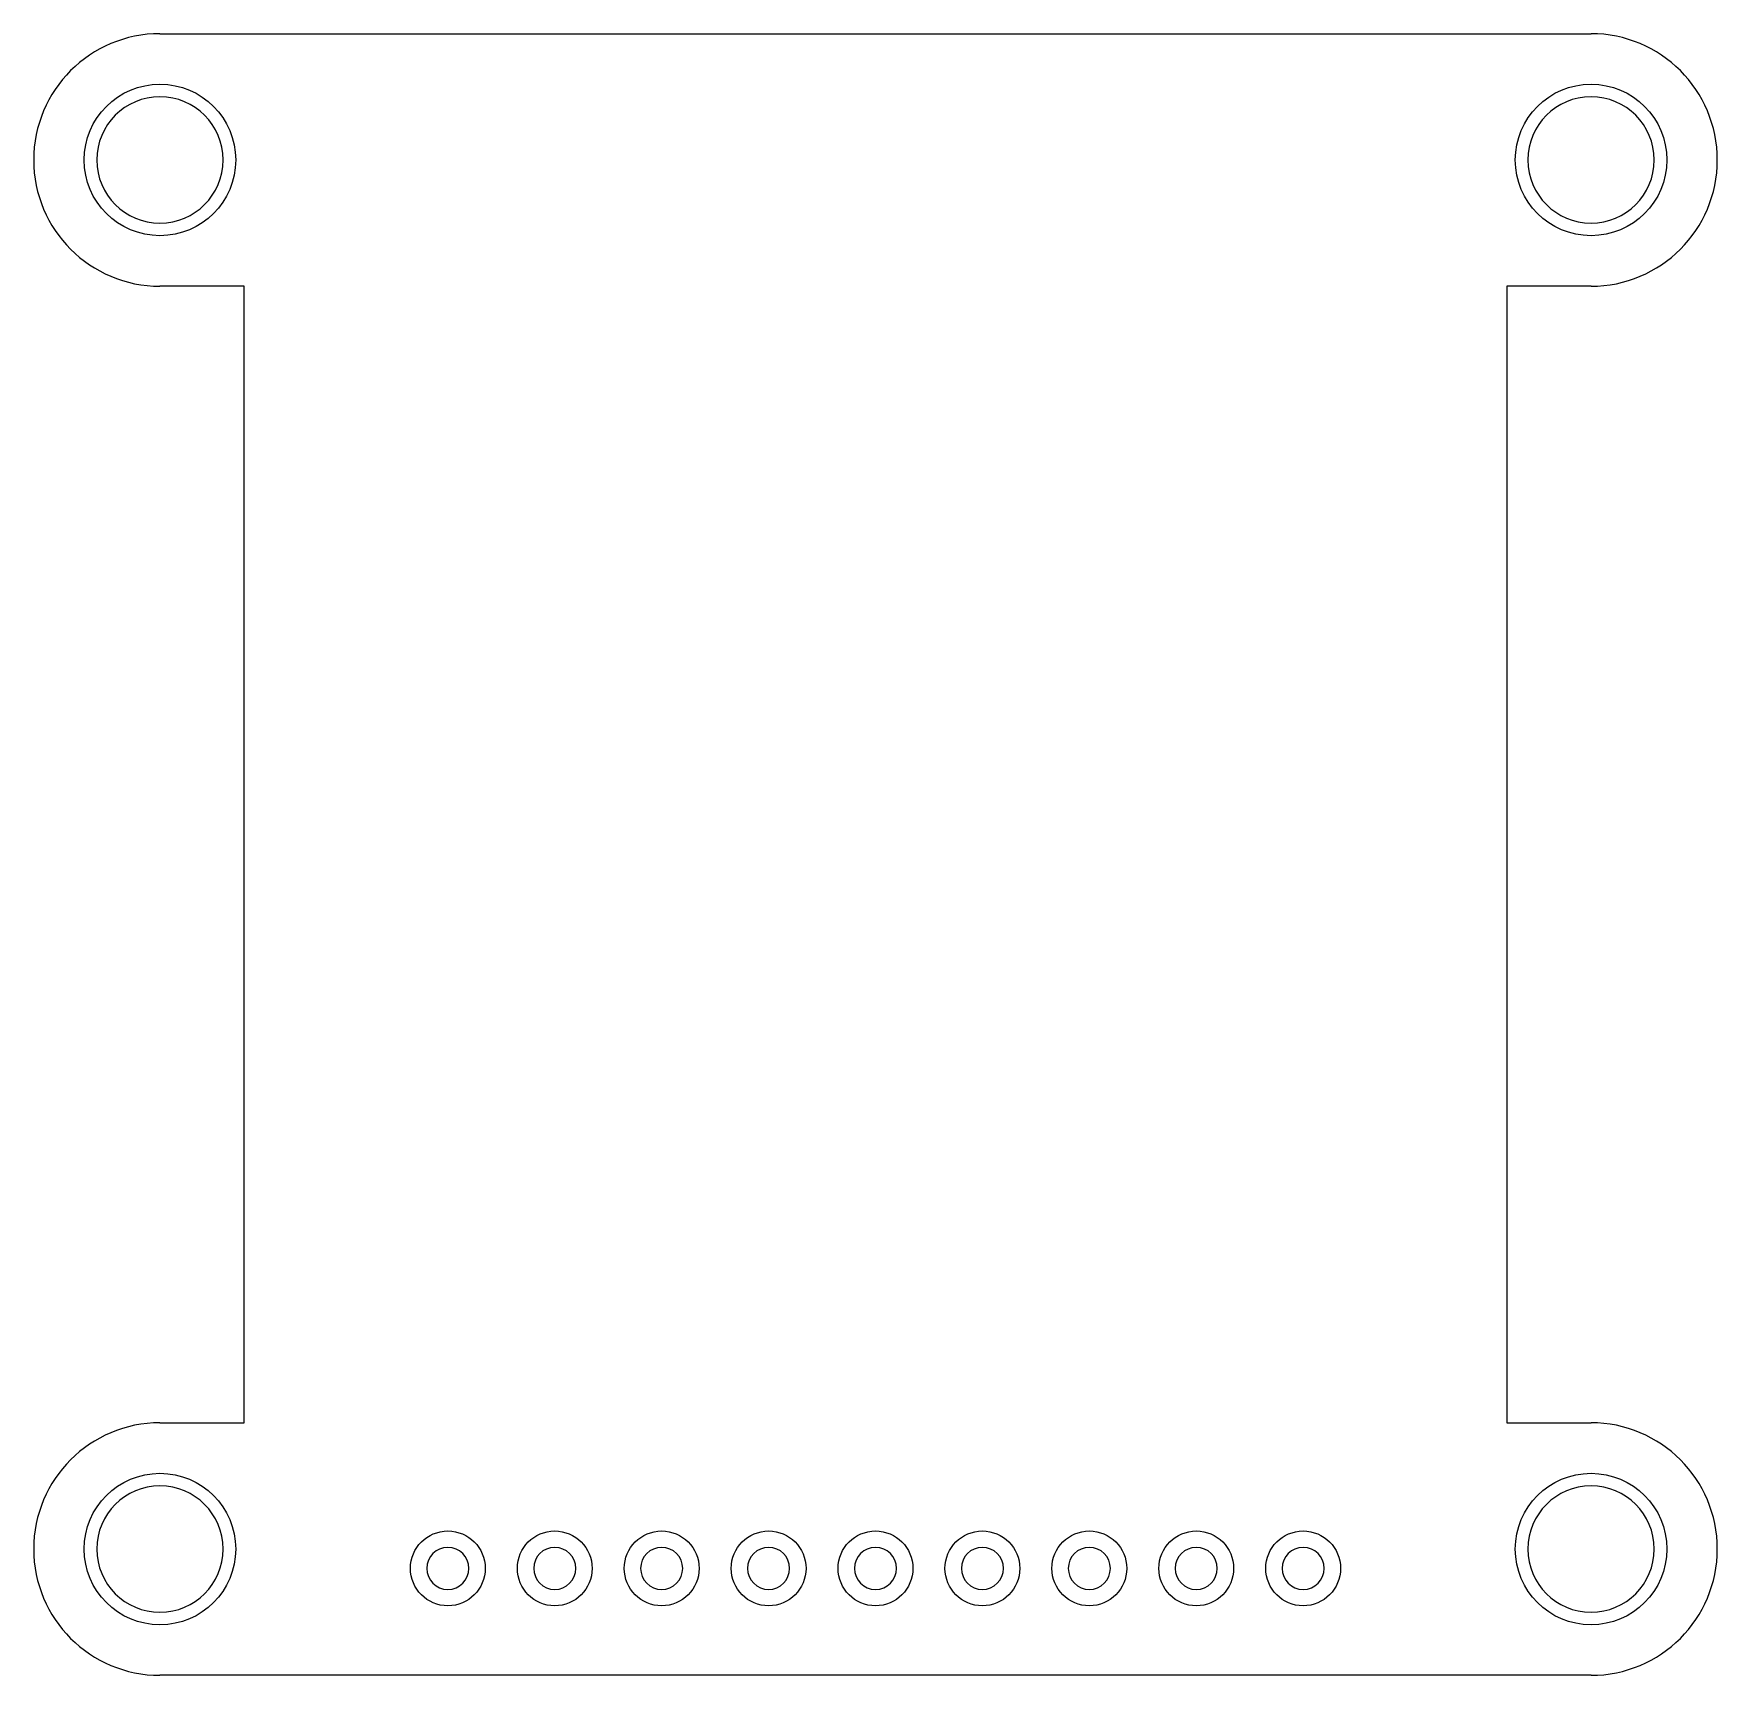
# Model space of a CAD drawing. Header units: millimetres. Extents: x -1 to 1574, y 0 to 1535.
import ezdxf

# ---------------------------------------------------------------- set-up
doc = ezdxf.new("R2010")
doc.units = ezdxf.units.MM

msp = doc.modelspace()

# ---------------------------------------------------------------- linework, layer by layer
for points in [[(116.85, 1535.43), (1455.43, 1535.43)], [(116.85, 236.22), (195.59, 236.22), (195.59, 1299.21), (116.85, 1299.21)], [(1455.43, 1299.21), (1376.69, 1299.21), (1376.69, 236.22), (1455.43, 236.22)], [(1455.43, 0), (116.85, 0)]]:
    msp.add_lwpolyline(points)
for points in [[(116.855, 1476.37), (116.845, 1476.37)], [(1455.435, 1476.37), (1455.425, 1476.37)], [(116.855, 1358.27), (116.845, 1358.27)], [(1455.435, 1358.27), (1455.425, 1358.27)], [(116.855, 177.16), (116.845, 177.16)], [(1455.435, 177.16), (1455.425, 177.16)], [(366.46, 100.005), (366.46, 99.995)], [(405.82, 100.005), (405.82, 99.995)], [(466.46, 100.005), (466.46, 99.995)], [(505.82, 100.005), (505.82, 99.995)], [(566.46, 100.005), (566.46, 99.995)], [(605.82, 100.005), (605.82, 99.995)], [(666.46, 100.005), (666.46, 99.995)], [(705.82, 100.005), (705.82, 99.995)], [(766.46, 100.005), (766.46, 99.995)], [(805.82, 100.005), (805.82, 99.995)], [(866.46, 100.005), (866.46, 99.995)], [(905.82, 100.005), (905.82, 99.995)], [(966.46, 100.005), (966.46, 99.995)], [(1005.82, 100.005), (1005.82, 99.995)], [(1066.46, 100.005), (1066.46, 99.995)], [(1105.82, 100.005), (1105.82, 99.995)], [(1166.46, 100.005), (1166.46, 99.995)], [(1205.82, 100.005), (1205.82, 99.995)], [(116.855, 59.06), (116.845, 59.06)], [(1455.435, 59.06), (1455.425, 59.06)]]:
    msp.add_lwpolyline(points, close=True)
for centre, radius in [((116.85, 1417.32), 70.865), ((1455.43, 1417.32), 70.865), ((116.85, 118.11), 70.865), ((1455.43, 118.11), 70.865), ((386.14, 100), 35), ((486.14, 100), 35), ((586.14, 100), 35), ((686.14, 100), 35), ((786.14, 100), 35), ((886.14, 100), 35), ((986.14, 100), 35), ((1086.14, 100), 35), ((1186.14, 100), 35)]:
    msp.add_circle(centre, radius)
for centre, radius, start, end in [((116.85, 1417.32), 118.11, 90, 180), ((1455.43, 1417.32), 118.11, 0, 90), ((116.845, 1417.32), 59.05, 90, 270), ((116.855, 1417.32), 59.05, 270, 90), ((1455.425, 1417.32), 59.05, 90, 270), ((1455.435, 1417.32), 59.05, 270, 90), ((116.85, 1417.32), 118.11, 180, 270), ((1455.43, 1417.32), 118.11, 270, 0), ((116.85, 118.11), 118.11, 90, 180), ((1455.43, 118.11), 118.11, 0, 90), ((116.845, 118.11), 59.05, 90, 270), ((116.855, 118.11), 59.05, 270, 90), ((1455.425, 118.11), 59.05, 90, 270), ((1455.435, 118.11), 59.05, 270, 90), ((116.85, 118.11), 118.11, 180, 270), ((386.14, 100.005), 19.68, 360, 180), ((486.14, 100.005), 19.68, 360, 180), ((586.14, 100.005), 19.68, 360, 180), ((686.14, 100.005), 19.68, 360, 180), ((786.14, 100.005), 19.68, 360, 180), ((886.14, 100.005), 19.68, 360, 180), ((986.14, 100.005), 19.68, 360, 180), ((1086.14, 100.005), 19.68, 360, 180), ((1186.14, 100.005), 19.68, 360, 180), ((1455.43, 118.11), 118.11, 270, 0), ((386.14, 99.995), 19.68, 180, 360), ((486.14, 99.995), 19.68, 180, 360), ((586.14, 99.995), 19.68, 180, 360), ((686.14, 99.995), 19.68, 180, 360), ((786.14, 99.995), 19.68, 180, 360), ((886.14, 99.995), 19.68, 180, 360), ((986.14, 99.995), 19.68, 180, 360), ((1086.14, 99.995), 19.68, 180, 360), ((1186.14, 99.995), 19.68, 180, 360)]:
    msp.add_arc(centre, radius, start, end)

doc.saveas('drawing.dxf')
